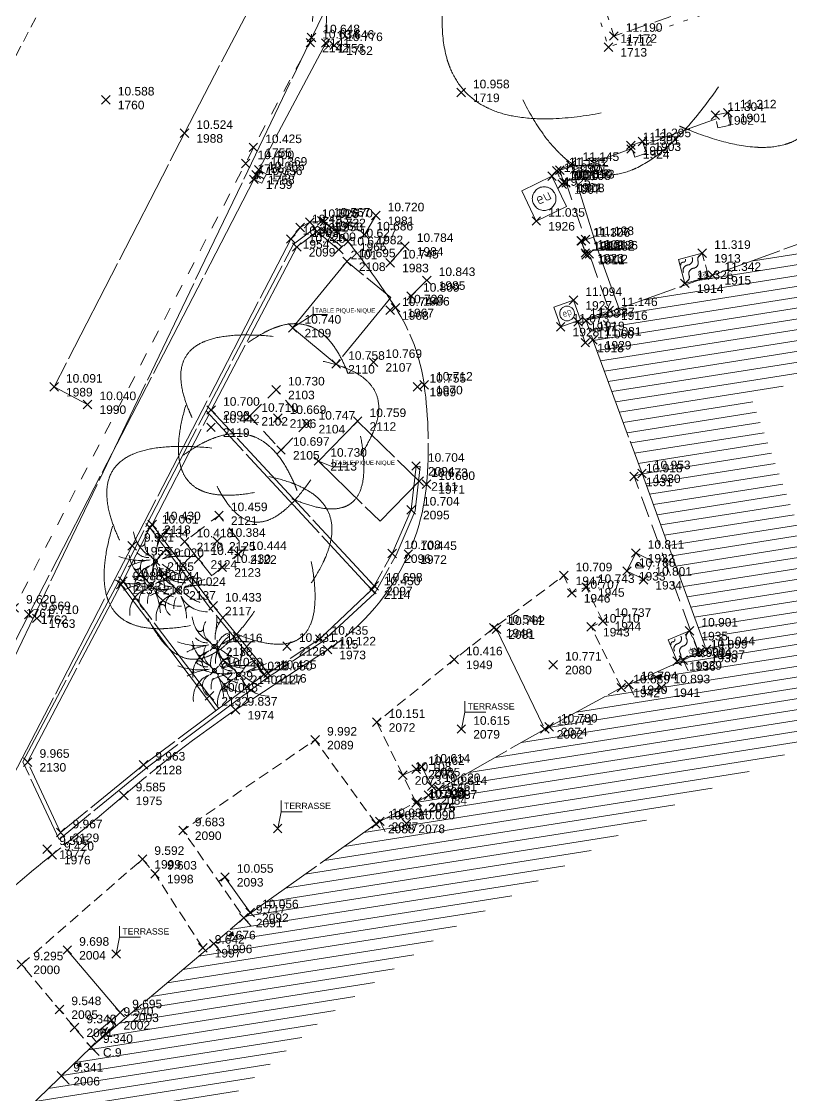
# Model space of a CAD drawing. Header units: metres. Extents: x 1223562 to 1223801, y 7191360 to 7191620.
# Drawn here: x 1223731.14 to 1223749.11, y 7191459.21 to 7191484.27 of the extents above; entities that cross this region are included whole.
import ezdxf

# ---------------------------------------------------------------- set-up
doc = ezdxf.new("R2010")
doc.units = ezdxf.units.M
doc.header["$PDMODE"] = 3
doc.header["$PDSIZE"] = 0.1
for name, pattern in [('LL_0821', [0.7, 0.5, -0.2]), ('LL_0822', [2.5, 2.5, 0]), ('LL_0824', [0.35, 0.1, -0.25]), ('LL_0826', [2.5, 2.5, 0]), ('LL_0829', [0.6, 0.3, -0.3]), ('ML_2577', [2.5, 2.5, 0]), ('NL_0901', [2.5, 2.5, 0]), ('RL_1103', [0.375, 0.25, -0.125]), ('RL_1105', [2.5, 2.5, 0]), ('RL_1110', [2.5, 2.5, 0]), ('SL_1146', [2.5, 2.5, 0]), ('Socle_Continu', [2.5, 2.5, 0]), ('TL_1182', [0.6, 0.4, -0.2]), ('YL_2901', [2.5, 2.5, 0])]:
    doc.linetypes.add(name, pattern=pattern)
for name, color, linetype, lineweight in [('BATIH_SCS', 201, 'Socle_Continu', 13), ('BATIM_SCI', 201, 'Socle_Continu', 13), ('CLOTU_SCS', 212, 'Socle_Continu', 13), ('ELECT_SCS', 1, 'Socle_Continu', 13), ('GAZFL_SCS', 40, 'Socle_Continu', 13), ('JARDI_PSS', 82, 'Socle_Continu', 13), ('JARDI_SCS', 82, 'Socle_Continu', 13), ('MARQU_PSS', 7, 'Socle_Continu', 13), ('MOBUR_SCI', 251, 'Socle_Continu', 13), ('MOBUR_SCS', 251, 'Socle_Continu', 13), ('SIGTA_SCI', 7, 'Socle_Continu', 13), ('SIGTM_SCI', 1, 'Socle_Continu', 13), ('SIGTO_SCI', 255, 'Socle_Continu', 13), ('VOIRI_SCS', 7, 'Socle_Continu', 13)]:
    doc.layers.add(name, color=color, linetype=linetype, lineweight=lineweight)
for name, color, linetype, lineweight, true_color in [('BATIM_SCS', 7, 'Socle_Continu', 13, 0xdf7fff), ('EAUPL_SCS', 5, 'Socle_Continu', 13, 0x0000ff), ('EAUUS_SCS', 7, 'Socle_Continu', 13, 0x7f3f00), ('SIGTS_PSS', 7, 'Socle_Continu', 13, 0x9966cc)]:
    doc.layers.add(name, color=color, linetype=linetype, lineweight=lineweight, true_color=true_color)
doc.styles.get("Standard").update_dxf_attribs({"font": 'arial.ttf'})
doc.styles.add('Style_1', font='WINGDNG2.TTF')
doc.linetypes.add('NL_0902', pattern='A,0,["U",Style_1,S=0.127,R=0,X=-0.105,Y=-0.085],1', length=1)
doc.linetypes.add('SL_1142', pattern='A,0.5,0,["£",Style_1,S=0.1,R=0,X=0.2,Y=0],0.5', length=1)

# ---------------------------------------------------------------- blocks, each defined once
blk = doc.blocks.new('YP_1521')
at = {"layer": 'SIGTO_SCI', "color": 7, "linetype": 'Socle_Continu'}
blk.add_point((0, 0), dxfattribs=at)
at = {"layer": 'SIGTA_SCI', "linetype": 'Socle_Continu'}
blk.add_attdef('ALT', (0.278, 0.099), '', height=0.2, dxfattribs=at)
at = {"layer": 'SIGTA_SCI', "linetype": 'Socle_Continu', "flags": 9}
blk.add_attdef('CALQUE_ALT', (1.69, -1.18), '', height=0.2, dxfattribs=at)
at = {"layer": 'SIGTM_SCI', "linetype": 'Socle_Continu'}
blk.add_attdef('MAT', (0.278, -0.223), '', height=0.2, dxfattribs=at)
at = {"layer": 'SIGTM_SCI', "linetype": 'Socle_Continu', "flags": 9}
blk.add_attdef('CALQUE_MAT', (1.69, -1.501), '', height=0.2, dxfattribs=at)
at = {"layer": 'SIGTO_SCI', "linetype": 'Socle_Continu', "flags": 9}
for tag, p in [('ID', (1.69, 0.105)), ('NATURE', (1.69, -0.216)), ('FAMILLE', (1.69, -0.538)), ('CALQUE', (1.69, -0.859)), ('PCRS', (1.69, -1.823))]:
    blk.add_attdef(tag, p, '', height=0.2, dxfattribs=at)
blk = doc.blocks.new('TP_1203')
at = {"layer": 'JARDI_SCS', "linetype": 'Socle_Continu'}
for points in [[(0.3171, 0.1998, 0.007667), (0.3097, 0.2185, 0.026874), (0.2793, 0.282, 0.047786), (0.2363, 0.3458, 0.023985), (0.2196, 0.3641, 0.040407), (0.1879, 0.391, 0.05708), (0.1498, 0.4122, 0.021505), (0.1343, 0.4178, 0.075257), (0.0789, 0.4262, 0.004647), (0.0754, 0.4262, 0.067031), (0.0113, 0.4161, 0.025669), (-0.025, 0.4032, 0.024468), (-0.0582, 0.3875, 0.036292), (-0.1329, 0.3405)], [(-0.0204, 0.3686, 0.026081), (-0.1467, 0.3752, 0.000498), (-0.1491, 0.3752, 0.000061), (-0.1493, 0.3752, 0.039737), (-0.2542, 0.3668, 0.05935), (-0.3324, 0.3448, 0.002412), (-0.3355, 0.3435, 0.092506), (-0.393, 0.3053, 0.000753), (-0.3933, 0.305, 0.098491), (-0.4244, 0.2585, 0.011844), (-0.4269, 0.2521, 0.083514), (-0.4371, 0.1912, 0.009601), (-0.437, 0.184, 0.062383), (-0.4234, 0.101, 0.027233), (-0.3998, 0.0339, 0.012932), (-0.386, 0.003)], [(0.3734, -0.1657, 0.034341), (0.42, -0.0853, 0.016386), (0.4306, -0.0619, 0.033024), (0.4472, -0.0128, 0.065516), (0.4552, 0.0476, 0.004498), (0.4551, 0.0518, 0.088708), (0.4437, 0.1085, 0.001985), (0.4432, 0.1097, 0.087204), (0.4129, 0.1572, 0.010127), (0.4065, 0.1639, 0.060799), (0.3628, 0.1981, 0.037701), (0.3113, 0.2242, 0.012492), (0.2934, 0.231, 0.034867), (0.2046, 0.2561)], [(-0.4141, 0.0593, 0.030688), (-0.4401, -0.0515, 0.042762), (-0.4476, -0.1391, 0.002681), (-0.4475, -0.1447, 0.068057), (-0.4366, -0.2203, 0.027564), (-0.4302, -0.2384, 0.0661), (-0.4071, -0.2783, 0.02929), (-0.3949, -0.292, 0.071575), (-0.3592, -0.3187, 0.024959), (-0.3395, -0.3281, 0.055555), (-0.2929, -0.3415, 0.042997), (-0.2266, -0.3473, 0.011964), (-0.2081, -0.3468, 0.03671), (-0.1048, -0.3345)], [(0.064, -0.3627, 0.004702), (0.0762, -0.3679, 0.029397), (0.1549, -0.3952, 0.053456), (0.231, -0.4084, 0.017025), (0.2434, -0.4088, 0.067312), (0.292, -0.4022, 0.029038), (0.3048, -0.3978, 0.085197), (0.3382, -0.3767, 0.008842), (0.3415, -0.3736, 0.097758), (0.3694, -0.3319, 0.000163), (0.3695, -0.3318, 0.072483), (0.3857, -0.2677, 0.026786), (0.3883, -0.2187, 0.018833), (0.387, -0.1842, 0.02958), (0.3734, -0.0814)], [(-0.2735, -0.3064, 0.039486), (-0.23, -0.3798, 0.04359), (-0.1978, -0.4182, 0.016585), (-0.1839, -0.4312, 0.081902), (-0.1391, -0.4591, 0.006579), (-0.1351, -0.4607, 0.089308), (-0.0921, -0.4684, 0.016983), (-0.0837, -0.4681, 0.078527), (-0.037, -0.4569, 0.013117), (-0.0296, -0.4536, 0.063228), (0.0271, -0.4171, 0.02257), (0.0606, -0.3865, 0.018838), (0.0864, -0.3587, 0.027877), (0.1484, -0.2782)]]:
    blk.add_lwpolyline(points, format="xyb", dxfattribs=at)
at = {"layer": 'JARDI_SCS', "linetype": 'Socle_Continu', "flags": 9}
for tag, p in [('ID', (0.8891, 0.2461)), ('NATURE', (0.8891, -0.0752)), ('FAMILLE', (0.8891, -0.3964)), ('CALQUE', (0.8891, -0.7177)), ('PCRS', (0.8891, -1.039))]:
    blk.add_attdef(tag, p, '', height=0.2, dxfattribs=at)
blk = doc.blocks.new('BP_0091')
at = {"layer": 'EAUPL_SCS', "linetype": 'Socle_Continu'}
h = blk.add_hatch(color=256, dxfattribs=at)
h.dxf.hatch_style = 1
h.paths.add_polyline_path([(0.094, 0), (0.906, 0, 0.388383)])
blk.add_line((0.906, 0), (0.094, 0), dxfattribs=at)
at = {"layer": 'EAUPL_SCS', "linetype": 'Socle_Continu', "flags": 128}
blk.add_lwpolyline([(0, 0), (0, 0.505), (1, 0.505), (1, 0)], close=True, dxfattribs=at)
at = {"layer": 'EAUPL_SCS', "linetype": 'Socle_Continu'}
blk.add_arc((0.5, -0.444), 0.602, 47.54938, 132.45062, dxfattribs=at)
at = {"layer": 'EAUPL_SCS', "linetype": 'Socle_Continu', "flags": 9}
for tag, p in [('NATURE', (1.448, 0.587)), ('ID', (1.448, 0.909)), ('CALQUE', (1.448, -0.055)), ('FAMILLE', (1.448, 0.266)), ('PCRS', (1.448, -0.377))]:
    blk.add_attdef(tag, p, '', height=0.2, dxfattribs=at)
blk = doc.blocks.new('RP_1126')
at = {"layer": 'BATIM_SCS', "linetype": 'Socle_Continu', "flags": 128}
blk.add_lwpolyline([(0, 0), (0, 1), (1, 1), (1, 0)], close=True, dxfattribs=at)
at = {"layer": 'BATIM_SCS', "linetype": 'Socle_Continu', "flags": 9}
for tag, p in [('NATURE', (1.409, 0.67)), ('ID', (1.409, 0.991)), ('CALQUE', (1.409, 0.028)), ('FAMILLE', (1.409, 0.349)), ('PCRS', (1.409, -0.294))]:
    blk.add_attdef(tag, p, '', height=0.2, dxfattribs=at)
blk = doc.blocks.new('BP_0086')
at = {"layer": 'EAUPL_SCS', "linetype": 'Socle_Continu', "flags": 128}
blk.add_lwpolyline([(1, 0.001), (0.999, 1.001), (-0.001, 1), (0, 0)], close=True, dxfattribs=at)
at = {"layer": 'EAUPL_SCS', "linetype": 'Socle_Continu', "const_width": 0.0188, "flags": 128}
for points in [[(0.185, 0.762), (0.114, 0.762, -0.424), (0.072, 0.804), (0.072, 0.874, -0.997785), (0.185, 0.874), (0.185, 0.846), (0.086, 0.846)], [(0.255, 0.677), (0.255, 0.93), (0.318, 0.93, -0.410802), (0.367, 0.881), (0.367, 0.808, -0.396178), (0.318, 0.762), (0.269, 0.762)]]:
    blk.add_lwpolyline(points, format="xyb", dxfattribs=at)
at = {"layer": 'EAUPL_SCS', "linetype": 'Socle_Continu', "flags": 128}
for points in [[(0.125, 0.063, 0.308109), (0.25, 0.25, -0.498161), (0.5, 0.5, 0.49989), (0.749, 0.751, -0.306811), (0.874, 0.938)], [(0.937, 0.563, -0.49989), (0.687, 0.313, 0.49989), (0.437, 0.063)], [(0.719, 0.063, -0.52802), (0.844, 0.157, 0.528439), (0.969, 0.251)]]:
    blk.add_lwpolyline(points, format="xyb", dxfattribs=at)
at = {"layer": 'EAUPL_SCS', "linetype": 'Socle_Continu', "flags": 9}
for tag, p in [('ID', (1.494, 0.906)), ('NATURE', (1.494, 0.585)), ('FAMILLE', (1.494, 0.263)), ('CALQUE', (1.494, -0.058)), ('PCRS', (1.494, -0.379))]:
    blk.add_attdef(tag, p, '', height=0.2, dxfattribs=at)
blk = doc.blocks.new('CP_0163')
at = {"layer": 'EAUUS_SCS', "linetype": 'Socle_Continu'}
blk.add_lwpolyline([(0, 0), (1, 0), (1, 1), (0, 1)], close=True, dxfattribs=at)
at = {"layer": 'EAUUS_SCS', "linetype": 'Socle_Continu', "const_width": 0.0235, "flags": 128}
for points in [[(0.45, 0.412), (0.362, 0.412, -0.405328), (0.31, 0.465), (0.31, 0.553, -0.999132), (0.45, 0.553), (0.45, 0.518), (0.327, 0.518)], [(0.538, 0.624), (0.538, 0.474, 0.410802), (0.6, 0.412), (0.679, 0.412), (0.679, 0.624)]]:
    blk.add_lwpolyline(points, format="xyb", dxfattribs=at)
at = {"layer": 'EAUUS_SCS', "linetype": 'Socle_Continu'}
blk.add_circle((0.5, 0.5), 0.353, dxfattribs=at)
at = {"layer": 'EAUUS_SCS', "linetype": 'Socle_Continu', "flags": 9}
for tag, p in [('ID', (1.381, 1.06)), ('NATURE', (1.381, 0.739)), ('FAMILLE', (1.381, 0.417)), ('CALQUE', (1.381, 0.096)), ('PCRS', (1.381, -0.225)), ('TYPE', (1.381, -0.546))]:
    blk.add_attdef(tag, p, '', height=0.2, dxfattribs=at)
blk = doc.blocks.new('BP_0084')
at = {"layer": 'EAUPL_SCS', "linetype": 'Socle_Continu'}
blk.add_lwpolyline([(0, 0), (1, 0), (1, 1), (0, 1)], close=True, dxfattribs=at)
at = {"layer": 'EAUPL_SCS', "linetype": 'Socle_Continu', "const_width": 0.0235, "flags": 128}
for points in [[(0.464, 0.398), (0.376, 0.398, -0.424), (0.323, 0.451), (0.323, 0.54, -0.997785), (0.464, 0.54), (0.464, 0.504), (0.341, 0.504)], [(0.552, 0.292), (0.552, 0.61), (0.631, 0.61, -0.410802), (0.693, 0.548), (0.693, 0.457, -0.396178), (0.631, 0.398), (0.57, 0.398)]]:
    blk.add_lwpolyline(points, format="xyb", dxfattribs=at)
at = {"layer": 'EAUPL_SCS', "linetype": 'Socle_Continu'}
blk.add_circle((0.5, 0.5), 0.353, dxfattribs=at)
at = {"layer": 'EAUPL_SCS', "linetype": 'Socle_Continu', "flags": 9}
for tag, p in [('NATURE', (1.321, 0.875)), ('ID', (1.321, 1.197)), ('FAMILLE', (1.321, 0.554)), ('CALQUE', (1.321, 0.233)), ('PCRS', (1.321, -0.088)), ('TYPE', (1.321, -0.41))]:
    blk.add_attdef(tag, p, '', height=0.2, dxfattribs=at)
blk = doc.blocks.new('JP_0706')
at = {"layer": 'GAZFL_SCS', "linetype": 'Socle_Continu'}
h = blk.add_hatch(color=256, dxfattribs=at)
edge = h.paths.add_edge_path()
edge.add_line((0.5, 0.519), (0.432, 0.369))
edge.add_line((0.432, 0.369), (0.432, 0.35))
edge.add_ellipse((0.5, 0.355), major_axis=(-0.0682, 0), ratio=0.758629, start_angle=5.446, end_angle=174.554)
edge.add_line((0.568, 0.35), (0.568, 0.369))
edge.add_line((0.568, 0.369), (0.5, 0.519))
at = {"layer": 'GAZFL_SCS', "linetype": 'Socle_Continu', "flags": 128}
blk.add_lwpolyline([(1, 0), (0, 0), (0, 1), (1, 1)], close=True, dxfattribs=at)
at = {"layer": 'GAZFL_SCS', "linetype": 'Socle_Continu'}
blk.add_lwpolyline([(0.648, 0.369), (0.648, 0.406), (0.5, 0.725), (0.352, 0.406), (0.352, 0.369, 0.066358), (0.36, 0.347, 0.1059), (0.393, 0.308, 0.086348), (0.441, 0.284, 0.076263), (0.5, 0.275, 0.076263), (0.559, 0.284, 0.086348), (0.607, 0.308, 0.1059), (0.64, 0.347, 0.066358)], format="xyb", close=True, dxfattribs=at)
at = {"layer": 'GAZFL_SCS', "linetype": 'Socle_Continu', "flags": 9}
for tag, p in [('ID', (1.367, 0.908)), ('NATURE', (1.367, 0.587)), ('CALQUE', (1.367, -0.055)), ('FAMILLE', (1.367, 0.266)), ('PCRS', (1.367, -0.377))]:
    blk.add_attdef(tag, p, '', height=0.2, dxfattribs=at)
blk = doc.blocks.new('RP_1121')
at = {"layer": 'BATIM_SCS', "linetype": 'Socle_Continu'}
blk.add_hatch(color=256, dxfattribs=at).paths.add_polyline_path([(0.438, 0.086), (0.5, 0.172), (0.563, 0.086)])
for p, q in [((0, 0.276), (0, 0)), ((1, -0.001), (1, 0.275)), ((0.438, 0.086), (0.5, 0.172)), ((0.563, 0.086), (0.438, 0.086)), ((0.5, 0.172), (0.563, 0.086))]:
    blk.add_line(p, q, dxfattribs=at)
at = {"layer": 'BATIM_SCS', "linetype": 'Socle_Continu', "flags": 9}
for tag, p in [('ID', (1.431, 0.651)), ('NATURE', (1.431, 0.33)), ('FAMILLE', (1.431, 0.008)), ('CALQUE', (1.431, -0.313)), ('PCRS', (1.431, -0.634))]:
    blk.add_attdef(tag, p, '', height=0.2, dxfattribs=at)
blk = doc.blocks.new('TP_2779')
at = {"layer": 'JARDI_PSS', "linetype": 'Socle_Continu', "extrusion": (0, 0, -1), "flags": 128}
for points in [[(-0.025, 0.165, 0.247838), (-0.34, 0.797)], [(0.086, 0.103, 0.25131), (0.508, 0.689)], [(-0.064, 0.707, 0.064603), (-0.029, 0.294)], [(-0.113, 0.12, 0.255827), (-0.398, 0.325)], [(0.122, 0.036, 0.13192), (0.851, 0.112)], [(0.637, -0.128, 0.079746), (0.149, 0.028)], [(0.523, 0.029, 0.690122), (0.513, -0.072)], [(0.153, 0.089, 0.230233), (0.433, 0.205)], [(-0.172, 0.054, 0.115458), (-0.86, 0.103)], [(-0.083, -0.138, 0.100919), (-0.22, -0.653)], [(0.43, -0.381, 0.592918), (0.275, -0.382)], [(-0.198, -0.478, 0.662456), (-0.326, -0.398)]]:
    blk.add_lwpolyline(points, format="xyb", dxfattribs=at)
at = {"layer": 'JARDI_PSS', "linetype": 'Socle_Continu', "flags": 128}
for points in [[(-0.193, 0.587, 0.422349), (-0.073, 0.099)], [(0.065, 0.588, 0.596812), (0.127, 0.562)], [(-0.401, 0.391, 0.742335), (-0.245, 0.432)], [(0.643, 0.254, 0.050999), (0.167, 0.058)], [(0.509, 0.211, 0.61769), (0.536, 0.12)], [(-0.122, -0.101, 0.339495), (-0.491, -0.719)], [(-0.122, -0.106, 0.565905), (-0.157, -0.586)], [(-0.028, -0.173, 0.132446), (-0.077, -0.435)], [(0.091, -0.146, 0.285538), (0.709, -0.502)], [(0.158, -0.066, 0.093629), (0.527, -0.284)]]:
    blk.add_lwpolyline(points, format="xyb", dxfattribs=at)
at = {"layer": 'JARDI_PSS', "linetype": 'Socle_Continu'}
blk.add_circle((0, 0), 0.0469, dxfattribs=at)
at = {"layer": 'JARDI_PSS', "linetype": 'Socle_Continu', "flags": 9}
for tag, p in [('ID', (1.31, 0.499)), ('NATURE', (1.31, 0.178)), ('FAMILLE', (1.31, -0.143)), ('CALQUE', (1.31, -0.465)), ('PCRS', (1.31, -0.786))]:
    blk.add_attdef(tag, p, '', height=0.2, dxfattribs=at)
blk = doc.blocks.new('*U65')
at = {"layer": 'BATIM_SCI', "linetype": 'Socle_Continu'}
blk.add_line((0.114, 0.54), (0, 0), dxfattribs=at)
at = {"layer": 'BATIM_SCI', "linetype": 'Socle_Continu', "flags": 128}
blk.add_lwpolyline([(0.787, 0.54), (0.114, 0.54), (0.114, 0.897)], dxfattribs=at)
at = {"layer": 'BATIM_SCI', "linetype": 'Socle_Continu'}
blk.add_point((0, 0), dxfattribs=at)
blk.add_attdef('TXT', (0.203, 0.627), '', height=0.2, dxfattribs=at)
at = {"layer": 'BATIM_SCI', "linetype": 'Socle_Continu', "flags": 9}
for tag, p in [('NATURE', (1.967, -0.177)), ('ID', (1.967, 0.144)), ('FAMILLE', (1.967, -0.499)), ('CALQUE', (1.967, -0.82)), ('PCRS', (1.967, -1.141))]:
    blk.add_attdef(tag, p, '', height=0.2, dxfattribs=at)
blk = doc.blocks.new('FP_0406')
at = {"layer": 'ELECT_SCS', "linetype": 'Socle_Continu'}
blk.add_hatch(color=256, dxfattribs=at).paths.add_polyline_path([(0, 0), (0, 0.286), (1, 0.286), (0.1, 0.229)])
at = {"layer": 'ELECT_SCS', "linetype": 'Socle_Continu', "flags": 128}
blk.add_lwpolyline([(0, 0.286), (0, 0), (1, 0), (1, 0.286)], close=True, dxfattribs=at)
at = {"layer": 'ELECT_SCS', "linetype": 'Socle_Continu'}
blk.add_lwpolyline([(0, 0), (0, 0.286), (1, 0.286), (0.1, 0.229)], close=True, dxfattribs=at)
at = {"layer": 'ELECT_SCS', "linetype": 'Socle_Continu', "flags": 128}
blk.add_lwpolyline([(0.689, 0.161), (0.466, 0.074), (0.473, 0.136), (0.314, 0.12), (0.54, 0.215), (0.526, 0.147), (0.689, 0.161)], dxfattribs=at)
at = {"layer": 'ELECT_SCS', "linetype": 'Socle_Continu', "flags": 9}
for tag, p in [('ID', (1.244, 0.678)), ('NATURE', (1.244, 0.357)), ('FAMILLE', (1.244, 0.035)), ('CALQUE', (1.244, -0.286)), ('PCRS', (1.244, -0.607))]:
    blk.add_attdef(tag, p, '', height=0.2, dxfattribs=at)
blk = doc.blocks.new('*U66')
at = {"layer": 'MOBUR_SCI', "linetype": 'Socle_Continu'}
blk.add_line((0.673, -0.268), (0, 0), dxfattribs=at)
at = {"layer": 'MOBUR_SCI', "linetype": 'Socle_Continu', "flags": 128}
blk.add_lwpolyline([(1.346, -0.268), (0.673, -0.268), (0.673, 0.089)], dxfattribs=at)
at = {"layer": 'MOBUR_SCI', "linetype": 'Socle_Continu'}
blk.add_point((0, 0), dxfattribs=at)
blk.add_attdef('TXT', (0.761, -0.181), '', height=0.2, dxfattribs=at)
at = {"layer": 'MOBUR_SCI', "linetype": 'Socle_Continu', "flags": 9}
for tag, p in [('ID', (2.243, 0.041)), ('NATURE', (2.243, -0.28)), ('FAMILLE', (2.243, -0.602)), ('CALQUE', (2.243, -0.923)), ('PCRS', (2.243, -1.244))]:
    blk.add_attdef(tag, p, '', height=0.2, dxfattribs=at)
blk = doc.blocks.new('*U67')
at = {"layer": 'MOBUR_SCI', "linetype": 'Socle_Continu'}
blk.add_line((0.96, 0.621), (0, 0), dxfattribs=at)
at = {"layer": 'MOBUR_SCI', "linetype": 'Socle_Continu', "flags": 128}
blk.add_lwpolyline([(1.633, 0.621), (0.96, 0.621), (0.96, 0.978)], dxfattribs=at)
at = {"layer": 'MOBUR_SCI', "linetype": 'Socle_Continu'}
blk.add_point((0, 0), dxfattribs=at)
blk.add_attdef('TXT', (1.049, 0.709), '', height=0.2, dxfattribs=at)
at = {"layer": 'MOBUR_SCI', "linetype": 'Socle_Continu', "flags": 9}
for tag, p in [('ID', (2.243, 0.041)), ('NATURE', (2.243, -0.28)), ('FAMILLE', (2.243, -0.602)), ('CALQUE', (2.243, -0.923)), ('PCRS', (2.243, -1.244))]:
    blk.add_attdef(tag, p, '', height=0.2, dxfattribs=at)

msp = doc.modelspace()

# ---------------------------------------------------------------- hatches: boundary and pattern name
at = {"layer": 'BATIH_SCS', "linetype": 'Socle_Continu'}
h = msp.add_hatch(dxfattribs=at)
h.set_pattern_fill('RL_1107', color=256, angle=324, pattern_type=2)
h.set_pattern_definition([(9, (0, 0), (-0.03910861626, 0.246922085149), [])])
h.paths.add_polyline_path([(1223734.774, 7191458.11), (1223737.57, 7191460.468), (1223738.179, 7191460.991), (1223741.047, 7191463.032), (1223741.806, 7191463.43), (1223744.902, 7191465.188), (1223746.432, 7191466.015), (1223746.502, 7191466.045), (1223747.824, 7191466.636), (1223750.884, 7191468.054), (1223748.434, 7191474.756), (1223748.165, 7191475.484), (1223748.281, 7191475.526), (1223751.777, 7191476.792), (1223754.931, 7191477.924), (1223754.885, 7191478.05), (1223760.818, 7191480.183), (1223761.947, 7191480.614), (1223764.032, 7191481.369), (1223764.066, 7191481.273), (1223765.561, 7191481.815), (1223769.056, 7191483.061), (1223773.425, 7191484.644), (1223774.643, 7191485.075), (1223778.453, 7191486.464), (1223777.426, 7191489.283), (1223773.629, 7191487.899), (1223772.414, 7191487.469), (1223768.034, 7191485.881), (1223767.366, 7191485.639), (1223767.322, 7191485.761), (1223766.466, 7191485.451), (1223766.504, 7191485.348), (1223765.864, 7191485.116), (1223765.83, 7191485.21), (1223764.999, 7191484.909), (1223760.9, 7191483.426), (1223759.774, 7191482.996), (1223753.801, 7191480.848), (1223751.033, 7191479.829), (1223751.071, 7191479.726), (1223750.957, 7191479.685), (1223750.9, 7191479.842), (1223750.782, 7191479.8), (1223749.847, 7191479.464), (1223749.904, 7191479.304), (1223749.94, 7191479.205), (1223749.904, 7191479.304), (1223747.263, 7191478.348), (1223744.312, 7191477.287), (1223744.471, 7191476.835), (1223745.617, 7191473.722), (1223747.119, 7191469.616), (1223746.581, 7191469.366), (1223745.31, 7191468.798), (1223745.135, 7191468.725), (1223743.448, 7191467.812), (1223740.344, 7191466.049), (1223740.343, 7191466.05), (1223739.497, 7191465.606), (1223739.411, 7191465.55), (1223736.329, 7191463.357), (1223735.626, 7191462.753), (1223732.761, 7191460.337), (1223732.069, 7191459.667), (1223729.39, 7191457.078), (1223728.664, 7191456.399), (1223727.217, 7191454.748), (1223726.804, 7191454.242), (1223725.113, 7191451.913), (1223725.062, 7191451.944), (1223724.339, 7191450.834, 0.014624), (1223723.451, 7191449.516, 0.01629), (1223722.554, 7191447.99), (1223721.85, 7191446.726), (1223721.08, 7191445.259), (1223720.409, 7191443.969), (1223719.859, 7191442.869), (1223719.239, 7191441.685), (1223719.239, 7191441.686), (1223718.761, 7191440.858), (1223717.859, 7191439.088), (1223716.812, 7191437.09), (1223715.887, 7191435.293), (1223715.675, 7191434.911), (1223714.504, 7191432.68), (1223714.106, 7191431.934), (1223716.64, 7191430.518), (1223717.15, 7191430.233), (1223717.12, 7191430.179), (1223721.513, 7191427.684), (1223722.195, 7191427.297), (1223722.452, 7191427.162), (1223722.733, 7191427.005), (1223727.812, 7191424.096), (1223727.846, 7191424.157), (1223728.029, 7191424.052), (1223728.048, 7191424.087), (1223728.9, 7191423.572), (1223729.743, 7191423.046), (1223729.905, 7191422.946), (1223729.889, 7191422.92), (1223732.78, 7191421.284), (1223735.413, 7191419.743), (1223736.903, 7191422.347), (1223718.126, 7191433.125), (1223718.316, 7191433.487), (1223718.534, 7191433.88), (1223719.474, 7191435.707), (1223720.524, 7191437.711), (1223721.398, 7191439.426), (1223721.877, 7191440.256), (1223722.53, 7191441.502), (1223723.081, 7191442.606), (1223723.739, 7191443.87), (1223724.489, 7191445.3), (1223725.182, 7191446.543, -0.016433), (1223725.986, 7191447.913, -0.015305), (1223726.815, 7191449.138), (1223726.886, 7191449.248), (1223729.181, 7191452.411), (1223729.507, 7191452.81), (1223730.823, 7191454.31), (1223731.457, 7191454.905), (1223734.155, 7191457.51)])
h.paths.add_polyline_path([(1223732.43, 7191459.9), (1223732.516, 7191459.984), (1223732.531, 7191459.882)], flags=16)
h.paths.add_polyline_path([(1223729.131, 7191456.718), (1223729.145, 7191456.613), (1223729.04, 7191456.633)], flags=16)
h.paths.add_polyline_path([(1223735.986, 7191462.956), (1223736.074, 7191463.032), (1223736.082, 7191462.934)], flags=16)
h.paths.add_polyline_path([(1223724.888, 7191451.282), (1223724.93, 7191451.187), (1223724.826, 7191451.185)], flags=16)
h.paths.add_polyline_path([(1223739.918, 7191465.73), (1223740.027, 7191465.787), (1223740.013, 7191465.682)], flags=16)
h.paths.add_polyline_path([(1223745.901, 7191468.968), (1223746.06, 7191469.039), (1223746.016, 7191468.925)], flags=16)
h.paths.add_polyline_path([(1223719.668, 7191442.319), (1223719.706, 7191442.206), (1223719.592, 7191442.173)], flags=16)
h.paths.add_polyline_path([(1223716.525, 7191436.243), (1223716.585, 7191436.07), (1223716.409, 7191436.019)], flags=16)
h.paths.add_polyline_path([(1223750.285, 7191479.53), (1223750.402, 7191479.572), (1223750.373, 7191479.47)], flags=16)
h.paths.add_polyline_path([(1223752.865, 7191480.362), (1223753.083, 7191480.442), (1223753.02, 7191480.277)], flags=16)
h.paths.add_polyline_path([(1223721.939, 7191427.64), (1223721.939, 7191427.541), (1223721.854, 7191427.589)], flags=16)
h.paths.add_polyline_path([(1223729.413, 7191423.456), (1223729.42, 7191423.35), (1223729.314, 7191423.415)], flags=16)
h.paths.add_polyline_path([(1223760.298, 7191483.104), (1223760.438, 7191483.158), (1223760.399, 7191483.05)], flags=16)
h.paths.add_polyline_path([(1223771.667, 7191487.085), (1223771.841, 7191487.148), (1223771.79, 7191487.017)], flags=16)
h.paths.add_polyline_path([(1223774.047, 7191487.978), (1223774.16, 7191488.019), (1223774.127, 7191487.934)], flags=16)

# ---------------------------------------------------------------- linework, layer by layer
at = {"layer": 'BATIM_SCS', "linetype": 'RL_1105', "flags": 128}
msp.add_lwpolyline([(1223777.426, 7191489.283), (1223773.629, 7191487.899), (1223772.414, 7191487.469), (1223768.034, 7191485.881), (1223767.366, 7191485.639), (1223767.322, 7191485.761), (1223766.466, 7191485.451), (1223766.504, 7191485.348), (1223765.864, 7191485.116), (1223765.83, 7191485.21), (1223764.999, 7191484.909), (1223760.9, 7191483.426), (1223759.774, 7191482.996), (1223753.801, 7191480.848), (1223751.033, 7191479.829), (1223751.071, 7191479.726), (1223750.957, 7191479.685), (1223750.9, 7191479.842), (1223750.782, 7191479.8), (1223749.847, 7191479.464), (1223749.904, 7191479.304), (1223747.263, 7191478.348), (1223744.312, 7191477.287), (1223744.471, 7191476.835), (1223745.617, 7191473.722), (1223747.119, 7191469.616), (1223746.581, 7191469.366), (1223745.31, 7191468.798), (1223745.135, 7191468.725), (1223743.448, 7191467.812), (1223740.369, 7191466.063), (1223739.497, 7191465.606), (1223739.411, 7191465.55), (1223736.329, 7191463.357), (1223735.626, 7191462.753), (1223732.761, 7191460.337), (1223732.069, 7191459.667), (1223729.39, 7191457.078), (1223728.664, 7191456.399), (1223727.217, 7191454.748), (1223726.804, 7191454.242), (1223725.113, 7191451.913), (1223725.062, 7191451.944), (1223724.339, 7191450.834, 0.014624), (1223723.451, 7191449.516, 0.01629), (1223722.554, 7191447.99), (1223721.85, 7191446.726), (1223721.08, 7191445.259), (1223720.409, 7191443.969), (1223719.859, 7191442.869), (1223719.248, 7191441.703), (1223718.761, 7191440.858), (1223717.859, 7191439.088), (1223716.812, 7191437.09), (1223715.887, 7191435.293), (1223715.675, 7191434.911), (1223714.504, 7191432.68), (1223714.106, 7191431.934), (1223716.64, 7191430.518), (1223717.15, 7191430.233), (1223717.12, 7191430.179), (1223721.513, 7191427.684), (1223722.195, 7191427.297), (1223722.452, 7191427.162), (1223722.733, 7191427.005), (1223727.812, 7191424.096), (1223727.846, 7191424.157), (1223728.029, 7191424.052), (1223728.048, 7191424.087), (1223728.9, 7191423.572), (1223729.743, 7191423.046), (1223729.905, 7191422.946), (1223729.889, 7191422.92), (1223732.78, 7191421.284), (1223735.413, 7191419.743)], format="xyb", dxfattribs=at)
at = {"layer": 'BATIM_SCS', "linetype": 'RL_1103', "flags": 128}
for points in [[(1223731.553, 7191488.274), (1223733.09, 7191487.475), (1223728.488, 7191478.602), (1223726.948, 7191479.401), (1223726.877, 7191479.447), (1223731.553, 7191488.274)], [(1223745.135, 7191468.725), (1223744.43, 7191470.142), (1223744.7, 7191470.277), (1223744.311, 7191471.068), (1223743.98, 7191470.933), (1223743.791, 7191471.339), (1223742.162, 7191470.12), (1223741.232, 7191469.38), (1223739.429, 7191467.918)], [(1223739.429, 7191467.918), (1223740.037, 7191466.682), (1223740.348, 7191466.04)], [(1223739.411, 7191465.55), (1223737.991, 7191467.507), (1223734.906, 7191465.393), (1223736.329, 7191463.357)], [(1223735.369, 7191462.653), (1223734.254, 7191464.381), (1223733.96, 7191464.725), (1223731.138, 7191462.265), (1223732.761, 7191460.337)]]:
    msp.add_lwpolyline(points, dxfattribs=at)
at = {"layer": 'BATIM_SCS', "linetype": 'RL_1110', "flags": 128}
for points in [[(1223742.22, 7191470.086), (1223743.348, 7191467.759)], [(1223746.581, 7191469.366), (1223745.31, 7191468.798)], [(1223740.037, 7191466.682), (1223740.348, 7191466.824), (1223740.477, 7191466.877), (1223740.714, 7191466.424), (1223740.872, 7191466.353)], [(1223736.473, 7191463.478), (1223735.886, 7191464.307), (1223735.737, 7191464.203)], [(1223733.443, 7191461.146), (1223732.207, 7191462.604)]]:
    msp.add_lwpolyline(points, dxfattribs=at)
at = {"layer": 'CLOTU_SCS', "linetype": 'SL_1142', "ltscale": 2}
for points in [[(1223747.345, 7191481.995), (1223745.656, 7191481.386)], [(1223745.359, 7191481.291), (1223744.007, 7191480.799)], [(1223744.067, 7191480.601), (1223744.582, 7191478.955), (1223745.083, 7191477.564)]]:
    msp.add_lwpolyline(points, dxfattribs=at)
at = {"layer": 'CLOTU_SCS', "linetype": 'SL_1146', "flags": 128}
for points in [[(1223740.344, 7191473.895), (1223740.443, 7191473.884), (1223740.327, 7191472.848), (1223739.879, 7191471.812), (1223739.385, 7191470.931), (1223735.444, 7191475.185), (1223737.485, 7191479.071), (1223738.043, 7191479.494), (1223738.605, 7191479.018), (1223738.541, 7191478.942)], [(1223740.344, 7191473.895), (1223740.229, 7191472.874), (1223739.79, 7191471.857), (1223739.365, 7191471.1), (1223735.565, 7191475.201), (1223737.563, 7191479.005), (1223738.04, 7191479.366), (1223738.541, 7191478.942)], [(1223734.071, 7191472.543), (1223735.444, 7191475.185)], [(1223734.188, 7191472.531), (1223735.517, 7191475.106)], [(1223735.675, 7191468.189), (1223735.455, 7191468.48), (1223733.402, 7191471.201), (1223734.071, 7191472.543)], [(1223735.743, 7191468.24), (1223735.523, 7191468.531), (1223733.502, 7191471.209), (1223734.137, 7191472.454)], [(1223739.385, 7191470.931), (1223738.151, 7191469.792), (1223736.873, 7191468.95), (1223735.542, 7191470.58), (1223734.071, 7191472.543)], [(1223739.315, 7191471.015), (1223738.097, 7191469.86), (1223736.891, 7191469.065), (1223735.61, 7191470.633), (1223734.188, 7191472.531)], [(1223736.873, 7191468.95), (1223734.044, 7191466.846), (1223732.016, 7191465.186), (1223731.17, 7191466.992), (1223733.402, 7191471.201)], [(1223736.795, 7191469.027), (1223733.983, 7191466.925), (1223732.052, 7191465.344), (1223731.282, 7191466.989), (1223733.455, 7191471.13)]]:
    msp.add_lwpolyline(points, dxfattribs=at)
at = {"layer": 'JARDI_SCS', "linetype": 'TL_1182', "flags": 128}
for points in [[(1223747.427, 7191484.771), (1223744.961, 7191483.926), (1223744.057, 7191486.724), (1223746.48, 7191487.525)], [(1223736.457, 7191475.06), (1223737.081, 7191475.675), (1223737.792, 7191474.878), (1223737.194, 7191474.268)]]:
    msp.add_lwpolyline(points, close=True, dxfattribs=at)
msp.add_lwpolyline([(1223735.579, 7191471.333), (1223734.946, 7191472.131), (1223735.747, 7191472.743), (1223736.361, 7191471.969), (1223735.825, 7191471.534), (1223735.579, 7191471.333)], dxfattribs=at)
at = {"layer": 'MARQU_PSS', "linetype": 'ML_2577', "flags": 128}
msp.add_lwpolyline([(1223736.961, 7191485.545), (1223734.941, 7191481.66), (1223731.899, 7191475.741), (1223732.681, 7191475.333)], dxfattribs=at)
at = {"layer": 'MOBUR_SCS', "linetype": 'NL_0902', "flags": 128}
for points in [[(1223739.405, 7191479.738), (1223739.143, 7191479.292)], [(1223739.742, 7191478.637), (1223740.084, 7191479.023)], [(1223740.596, 7191478.228), (1223740.23, 7191477.862)]]:
    msp.add_lwpolyline(points, dxfattribs=at)
at = {"layer": 'MOBUR_SCS', "linetype": 'NL_0901', "flags": 128}
for points in [[(1223737.465, 7191477.118), (1223738.733, 7191478.666), (1223739.756, 7191477.828), (1223738.483, 7191476.274)], [(1223738.066, 7191474.012), (1223738.982, 7191474.939), (1223740.419, 7191473.54), (1223739.511, 7191472.606)]]:
    msp.add_lwpolyline(points, close=True, dxfattribs=at)
at = {"layer": 'SIGTS_PSS', "linetype": 'YL_2901', "flags": 128}
msp.add_lwpolyline([(1223754.624, 7191615.542), (1223774.768, 7191564.41), (1223759.899, 7191516.921), (1223739.481, 7191487.157), (1223712.27, 7191430.488), (1223666.985, 7191365.329), (1223604.313, 7191397.356), (1223562.746, 7191366.34)], dxfattribs=at)
at = {"layer": 'VOIRI_SCS', "linetype": 'LL_0824', "flags": 128}
msp.add_lwpolyline([(1223747.676, 7191484.643), (1223744.835, 7191483.669), (1223743.809, 7191486.872), (1223746.602, 7191487.777)], close=True, dxfattribs=at)
at = {"layer": 'VOIRI_SCS', "linetype": 'LL_0822', "flags": 128}
for points in [[(1223738.867, 7191486.237), (1223738.281, 7191485.084), (1223738.236, 7191483.763), (1223736.674, 7191480.803)], [(1223736.561, 7191480.583), (1223731.311, 7191470.433), (1223726.333, 7191460.849), (1223724.597, 7191457.518), (1223724.077, 7191456.532), (1223722.338, 7191453.222), (1223721.842, 7191452.246)], [(1223738.204, 7191479.596), (1223738.756, 7191479.131)]]:
    msp.add_lwpolyline(points, dxfattribs=at)
at = {"layer": 'VOIRI_SCS', "linetype": 'LL_0829', "flags": 128}
msp.add_lwpolyline([(1223738.65, 7191485.834), (1223738.491, 7191485.922), (1223738.456, 7191485.844), (1223738.33, 7191485.88), (1223738.015, 7191485.306), (1223737.97, 7191485.179), (1223737.941, 7191484.692), (1223737.947, 7191484.577), (1223737.904, 7191483.891), (1223737.877, 7191483.771), (1223736.549, 7191481.329), (1223736.368, 7191480.954), (1223730.967, 7191470.585), (1223726.034, 7191461.102), (1223724.241, 7191457.666), (1223721.342, 7191452.082), (1223716.619, 7191442.95), (1223712.505, 7191434.939), (1223712.806, 7191434.767)], dxfattribs=at)
at = {"layer": 'VOIRI_SCS', "linetype": 'LL_0821', "flags": 128}
for points in [[(1223743.952, 7191480.912), (1223743.632, 7191480.786), (1223743.753, 7191480.468), (1223743.844, 7191480.504), (1223744.297, 7191479.183), (1223744.196, 7191479.151), (1223744.313, 7191478.822), (1223744.388, 7191478.847), (1223744.848, 7191477.527), (1223744.125, 7191477.259), (1223744.294, 7191476.773), (1223744.471, 7191476.835)], [(1223745.617, 7191473.722), (1223745.43, 7191473.648), (1223746.944, 7191469.539)]]:
    msp.add_lwpolyline(points, dxfattribs=at)
at = {"layer": 'VOIRI_SCS', "linetype": 'LL_0826', "flags": 128}
msp.add_lwpolyline([(1223738.204, 7191479.596), (1223738.145, 7191479.616), (1223737.867, 7191479.583), (1223737.639, 7191479.461), (1223737.423, 7191479.191), (1223733.719, 7191472.031), (1223730.017, 7191464.888), (1223729.077, 7191463.112), (1223728.778, 7191462.508)], dxfattribs=at)
at = {"layer": 'VOIRI_SCS', "linetype": 'LL_0822', "flags": 128}
for points in [[(1223738.756, 7191479.131, -0.023792), (1223739.864, 7191477.59, -0.110201), (1223740.534, 7191475.789, -0.056937), (1223740.588, 7191473.471, -0.081565), (1223740.164, 7191471.836, -0.144516), (1223738.277, 7191469.61), (1223736.134, 7191468.205)], [(1223736.134, 7191468.205, 0.027954), (1223733.524, 7191466.207, -0.009102), (1223731.853, 7191464.825, 0.019919), (1223730.174, 7191463.374), (1223728.988, 7191462.263)]]:
    msp.add_lwpolyline(points, format="xyb", dxfattribs=at)

# ---------------------------------------------------------------- block references
at = {"layer": 'BATIM_SCI', "linetype": 'Socle_Continu', "xscale": 0.7265672, "yscale": 0.7265672, "zscale": 0.7265672}
for p in [(1223741.402, 7191467.759), (1223737.116, 7191465.438), (1223733.345, 7191462.51)]:
    msp.add_blockref('*U65', p, dxfattribs=at).add_auto_attribs({'TXT': 'TERRASSE'})
at = {"layer": 'BATIM_SCS', "color": 201, "linetype": 'Socle_Continu'}
for p, xscale, yscale, rotation in [((1223747.622, 7191482.139), 0.3004900882197887, 0.3004900882197887, 191.5350095937528), ((1223745.629, 7191481.467), 0.2884193450498485, 0.2884193450498485, 198.4158516466186), ((1223743.702, 7191480.796), 0.2924470164597779, 0.2924470164597779, 286.937886899215), ((1223744.208, 7191479.144), 0.2924905013845248, 0.2924905013845248, 287.3719622794553)]:
    msp.add_blockref('RP_1126', p, dxfattribs=dict(at, xscale=xscale, yscale=yscale, rotation=rotation))
at = {"layer": 'BATIM_SCS', "linetype": 'Socle_Continu'}
for p, xscale, rotation in [((1223746.581, 7191469.366), 1.391877720539615, 204.0777668542135), ((1223740.369, 7191466.063), 0.9848113143765035, 207.6475951197742)]:
    msp.add_blockref('RP_1121', p, dxfattribs=dict(at, xscale=xscale, rotation=rotation))
for p, xscale, yscale, zscale, rotation in [((1223736.329, 7191463.356), 0.9262269233009676, 0.9262269233009676, 0.9262269233009676, 220.6427954180623), ((1223732.762, 7191460.337), 0.9635846562255274, 0.9635846562255274, 0.9635846562255274, 224.1175809822927)]:
    msp.add_blockref('RP_1121', p, dxfattribs=dict(at, xscale=xscale, yscale=yscale, zscale=zscale, rotation=rotation))
at = {"layer": 'EAUPL_SCS', "linetype": 'Socle_Continu'}
for name, p, xscale, yscale, rotation in [('BP_0091', (1223736.674, 7191480.803), 0.1255328651856556, 0.4038, 241.2556734133121), ('BP_0091', (1223736.613, 7191480.693), 0.1226713152969555, 0.4038, 244.4888025770956), ('BP_0086', (1223747.021, 7191478.862), 0.5745821725115984, 0.5745821725115984, 195.1793626926452), ('BP_0084', (1223743.719, 7191477.142), 0.488061117310121, 0.488061117310121, 19.33107141426791), ('BP_0086', (1223746.725, 7191470.05), 0.5397906321758252, 0.5397906321758252, 203.0112430106118)]:
    msp.add_blockref(name, p, dxfattribs=dict(at, xscale=xscale, yscale=yscale, rotation=rotation))
at = {"layer": 'EAUUS_SCS', "linetype": 'Socle_Continu', "xscale": 0.7818724848077961, "yscale": 0.7818724848077961, "rotation": 25.73712207698955}
msp.add_blockref('CP_0163', (1223743.151, 7191479.611), dxfattribs=at)
at = {"layer": 'ELECT_SCS', "linetype": 'Socle_Continu', "xscale": 0.6000000001157971, "yscale": 0.6000000001157971, "zscale": 0.6000000001157971, "rotation": 220.1433376939859}
msp.add_blockref('FP_0406', (1223733.24, 7191460.97), dxfattribs=at)
at = {"layer": 'GAZFL_SCS', "linetype": 'Socle_Continu', "xscale": 0.4684215120895784, "yscale": 0.437067517327627, "rotation": 243.8782010940408}
msp.add_blockref('JP_0706', (1223745.472, 7191471.866), dxfattribs=at)
at = {"layer": 'JARDI_PSS', "linetype": 'Socle_Continu'}
for p in [(1223734.263, 7191471.673), (1223734.159, 7191471.126), (1223734.772, 7191470.999), (1223735.63, 7191469.684), (1223735.639, 7191469.122), (1223736.209, 7191469.031)]:
    msp.add_blockref('TP_2779', p, dxfattribs=at)
at = {"layer": 'JARDI_SCS', "linetype": 'Socle_Continu'}
for p, xscale, yscale in [((1223745.797, 7191485.749), 10.81662887310342, 10.81662887310342), ((1223737.118, 7191475.01), 5.177338533174862, 5.177338533174862), ((1223735.702, 7191472.144), 5.888890182943434, 5.888890182943434)]:
    msp.add_blockref('TP_1203', p, dxfattribs=dict(at, xscale=xscale, yscale=yscale))
at = {"layer": 'MOBUR_SCI', "linetype": 'Socle_Continu', "xscale": 0.5, "yscale": 0.5, "zscale": 0.5}
for name, p in [('*U67', (1223737.465, 7191477.118)), ('*U66', (1223738.066, 7191474.012))]:
    msp.add_blockref(name, p, dxfattribs=at).add_auto_attribs({'TXT': 'TABLE PIQUE-NIQUE'})
at = {"layer": 'SIGTO_SCI', "linetype": 'Socle_Continu'}
for p, values in [((1223744.961, 7191483.926), {'ALT': '11.190', 'MAT': '1712'}), ((1223737.877, 7191483.771), {'ALT': '10.634', 'MAT': '2142'}), ((1223737.904, 7191483.891), {'ALT': '10.648', 'MAT': '2141'}), ((1223738.236, 7191483.763), {'ALT': '10.646', 'MAT': '1753'}), ((1223738.436, 7191483.709), {'ALT': '10.776', 'MAT': '1752'}), ((1223744.835, 7191483.669), {'ALT': '11.172', 'MAT': '1713'}), ((1223733.108, 7191482.44), {'ALT': '10.588', 'MAT': '1760'}), ((1223741.395, 7191482.607), {'ALT': '10.958', 'MAT': '1719'}), ((1223747.328, 7191482.079), {'ALT': '11.304', 'MAT': '1902'}), ((1223747.622, 7191482.139), {'ALT': '11.312', 'MAT': '1901'}), ((1223734.941, 7191481.66), {'ALT': '10.524', 'MAT': '1988'}), ((1223745.629, 7191481.467), {'ALT': '11.295', 'MAT': '1903'}), ((1223736.549, 7191481.329), {'ALT': '10.425', 'MAT': '1755'}), ((1223745.355, 7191481.376), {'ALT': '11.292', 'MAT': '1904'}), ((1223745.359, 7191481.291), {'ALT': '11.301', 'MAT': '1924'}), ((1223736.368, 7191480.954), {'ALT': '10.400', 'MAT': '1756'}), ((1223736.613, 7191480.693), {'ALT': '10.365', 'MAT': '1758'}), ((1223736.674, 7191480.803), {'ALT': '10.369', 'MAT': '1757'}), ((1223743.632, 7191480.786), {'ALT': '11.113', 'MAT': '1906'}), ((1223743.702, 7191480.796), {'ALT': '11.312', 'MAT': '1920'}), ((1223743.952, 7191480.912), {'ALT': '11.145', 'MAT': '1905'}), ((1223736.561, 7191480.583), {'ALT': '10.356', 'MAT': '1759'}), ((1223743.516, 7191480.655), {'ALT': '11.090', 'MAT': '1925'}), ((1223743.753, 7191480.468), {'ALT': '11.106', 'MAT': '1907'}), ((1223743.788, 7191480.516), {'ALT': '11.310', 'MAT': '1921'}), ((1223743.844, 7191480.504), {'ALT': '11.113', 'MAT': '1908'}), ((1223739.405, 7191479.738), {'ALT': '10.720', 'MAT': '1981'}), ((1223737.639, 7191479.461), {'ALT': '10.493', 'MAT': '1953'}), ((1223737.867, 7191479.583), {'ALT': '10.526', 'MAT': '1952'}), ((1223738.145, 7191479.616), {'ALT': '10.567', 'MAT': '1951'}), ((1223738.204, 7191479.596), {'ALT': '10.570', 'MAT': '1950'}), ((1223743.151, 7191479.611), {'ALT': '11.035', 'MAT': '1926'}), ((1223737.423, 7191479.191), {'ALT': '10.469', 'MAT': '1954'}), ((1223738.04, 7191479.366), {'ALT': '10.722', 'MAT': '2100'}), ((1223739.143, 7191479.292), {'ALT': '10.686', 'MAT': '1982'}), ((1223744.297, 7191479.183), {'ALT': '11.128', 'MAT': '1909'}), ((1223737.563, 7191479.005), {'ALT': '10.728', 'MAT': '2099'}), ((1223738.541, 7191478.942), {'ALT': '10.677', 'MAT': '2101'}), ((1223738.756, 7191479.131), {'ALT': '10.627', 'MAT': '1966'}), ((1223740.084, 7191479.023), {'ALT': '10.784', 'MAT': '1984'}), ((1223744.196, 7191479.151), {'ALT': '11.127', 'MAT': '1910'}), ((1223744.208, 7191479.144), {'ALT': '11.306', 'MAT': '1922'}), ((1223738.733, 7191478.666), {'ALT': '10.695', 'MAT': '2108'}), ((1223744.295, 7191478.865), {'ALT': '11.312', 'MAT': '1923'}), ((1223744.313, 7191478.822), {'ALT': '11.132', 'MAT': '1911'}), ((1223744.388, 7191478.847), {'ALT': '11.136', 'MAT': '1912'}), ((1223747.021, 7191478.862), {'ALT': '11.319', 'MAT': '1913'}), ((1223739.742, 7191478.637), {'ALT': '10.745', 'MAT': '1983'}), ((1223740.596, 7191478.228), {'ALT': '10.843', 'MAT': '1985'}), ((1223746.617, 7191478.157), {'ALT': '11.326', 'MAT': '1914'}), ((1223747.263, 7191478.348), {'ALT': '11.342', 'MAT': '1915'}), ((1223740.23, 7191477.862), {'ALT': '10.809', 'MAT': '1986'}), ((1223744.018, 7191477.764), {'ALT': '11.094', 'MAT': '1927'}), ((1223739.741, 7191477.53), {'ALT': '10.744', 'MAT': '1968'}), ((1223739.864, 7191477.59), {'ALT': '10.723', 'MAT': '1967'}), ((1223744.848, 7191477.527), {'ALT': '11.146', 'MAT': '1916'}), ((1223744.125, 7191477.259), {'ALT': '11.087', 'MAT': '1917'}), ((1223744.312, 7191477.287), {'ALT': '11.387', 'MAT': '1919'}), ((1223737.465, 7191477.118), {'ALT': '10.740', 'MAT': '2109'}), ((1223743.719, 7191477.142), {'ALT': '11.073', 'MAT': '1928'}), ((1223744.294, 7191476.773), {'ALT': '11.060', 'MAT': '1918'}), ((1223744.471, 7191476.835), {'ALT': '11.081', 'MAT': '1929'}), ((1223738.483, 7191476.274), {'ALT': '10.758', 'MAT': '2110'}), ((1223739.352, 7191476.317), {'ALT': '10.769', 'MAT': '2107'}), ((1223731.899, 7191475.741), {'ALT': '10.091', 'MAT': '1989'}), ((1223737.081, 7191475.675), {'ALT': '10.730', 'MAT': '2103'}), ((1223740.38, 7191475.744), {'ALT': '10.755', 'MAT': '1969'}), ((1223740.534, 7191475.789), {'ALT': '10.712', 'MAT': '1970'}), ((1223732.681, 7191475.333), {'ALT': '10.040', 'MAT': '1990'}), ((1223735.565, 7191475.201), {'ALT': '10.700', 'MAT': '2098'}), ((1223736.457, 7191475.06), {'ALT': '10.710', 'MAT': '2102'}), ((1223737.118, 7191475.01), {'ALT': '10.669', 'MAT': '2106'}), ((1223738.982, 7191474.939), {'ALT': '10.759', 'MAT': '2112'}), ((1223735.56, 7191474.797), {'ALT': '10.442', 'MAT': '2119'}), ((1223737.792, 7191474.878), {'ALT': '10.747', 'MAT': '2104'}), ((1223737.194, 7191474.268), {'ALT': '10.697', 'MAT': '2105'}), ((1223738.066, 7191474.012), {'ALT': '10.730', 'MAT': '2113'}), ((1223740.344, 7191473.895), {'ALT': '10.704', 'MAT': '2094'}), ((1223745.43, 7191473.648), {'ALT': '10.918', 'MAT': '1931'}), ((1223745.617, 7191473.722), {'ALT': '10.953', 'MAT': '1930'}), ((1223740.419, 7191473.54), {'ALT': '10.673', 'MAT': '2111'}), ((1223740.588, 7191473.471), {'ALT': '10.600', 'MAT': '1971'}), ((1223735.747, 7191472.743), {'ALT': '10.459', 'MAT': '2121'}), ((1223740.229, 7191472.874), {'ALT': '10.704', 'MAT': '2095'}), ((1223734.137, 7191472.454), {'ALT': '10.061', 'MAT': '2134'}), ((1223734.188, 7191472.531), {'ALT': '10.430', 'MAT': '2118'}), ((1223735.702, 7191472.144), {'ALT': '10.384', 'MAT': '2125'}), ((1223733.719, 7191472.031), {'ALT': '9.951', 'MAT': '1955'}), ((1223734.946, 7191472.131), {'ALT': '10.418', 'MAT': '2120'}), ((1223734.263, 7191471.673), {'ALT': '10.020', 'MAT': '2135'}), ((1223735.271, 7191471.721), {'ALT': '10.417', 'MAT': '2124'}), ((1223736.194, 7191471.836), {'ALT': '10.444', 'MAT': '2122'}), ((1223739.79, 7191471.857), {'ALT': '10.708', 'MAT': '2096'}), ((1223740.164, 7191471.836), {'ALT': '10.445', 'MAT': '1972'}), ((1223745.472, 7191471.866), {'ALT': '10.811', 'MAT': '1932'}), ((1223735.825, 7191471.534), {'ALT': '10.430', 'MAT': '2123'}), ((1223745.266, 7191471.446), {'ALT': '10.788', 'MAT': '1933'}), ((1223733.502, 7191471.209), {'ALT': '10.053', 'MAT': '2133'}), ((1223743.791, 7191471.339), {'ALT': '10.709', 'MAT': '1947'}), ((1223745.65, 7191471.237), {'ALT': '10.801', 'MAT': '1934'}), ((1223733.455, 7191471.13), {'ALT': '9.985', 'MAT': '2131'}), ((1223734.159, 7191471.126), {'ALT': '10.044', 'MAT': '2136'}), ((1223734.772, 7191470.999), {'ALT': '10.024', 'MAT': '2137'}), ((1223739.315, 7191471.015), {'ALT': '10.450', 'MAT': '2114'}), ((1223739.365, 7191471.1), {'ALT': '10.698', 'MAT': '2097'}), ((1223743.98, 7191470.933), {'ALT': '10.707', 'MAT': '1946'}), ((1223744.311, 7191471.068), {'ALT': '10.743', 'MAT': '1945'}), ((1223730.967, 7191470.585), {'ALT': '9.620', 'MAT': '1761'}), ((1223731.311, 7191470.433), {'ALT': '9.569', 'MAT': '1762'}), ((1223735.61, 7191470.633), {'ALT': '10.433', 'MAT': '2117'}), ((1223731.496, 7191470.342), {'ALT': '9.710', 'MAT': '1763'}), ((1223744.43, 7191470.142), {'ALT': '10.710', 'MAT': '1943'}), ((1223744.7, 7191470.277), {'ALT': '10.737', 'MAT': '1944'}), ((1223742.162, 7191470.12), {'ALT': '10.544', 'MAT': '1948'}), ((1223742.22, 7191470.086), {'ALT': '10.762', 'MAT': '2081'}), ((1223746.725, 7191470.05), {'ALT': '10.901', 'MAT': '1935'}), ((1223735.63, 7191469.684), {'ALT': '10.116', 'MAT': '2138'}), ((1223737.334, 7191469.693), {'ALT': '10.431', 'MAT': '2126'}), ((1223738.097, 7191469.86), {'ALT': '10.435', 'MAT': '2115'}), ((1223738.277, 7191469.61), {'ALT': '10.122', 'MAT': '1973'}), ((1223746.944, 7191469.539), {'ALT': '10.899', 'MAT': '1938'}), ((1223747.119, 7191469.616), {'ALT': '11.044', 'MAT': '1937'}), ((1223741.232, 7191469.38), {'ALT': '10.416', 'MAT': '1949'}), ((1223743.545, 7191469.259), {'ALT': '10.771', 'MAT': '2080'}), ((1223746.439, 7191469.342), {'ALT': '10.901', 'MAT': '1936'}), ((1223746.581, 7191469.366), {'ALT': '10.904', 'MAT': '1939'}), ((1223735.639, 7191469.122), {'ALT': '10.020', 'MAT': '2139'}), ((1223736.209, 7191469.031), {'ALT': '10.038', 'MAT': '2140'}), ((1223736.795, 7191469.027), {'ALT': '10.050', 'MAT': '2127'}), ((1223736.891, 7191469.065), {'ALT': '10.425', 'MAT': '2116'}), ((1223745.135, 7191468.725), {'ALT': '10.689', 'MAT': '1942'}), ((1223745.31, 7191468.798), {'ALT': '10.704', 'MAT': '1940'}), ((1223746.074, 7191468.728), {'ALT': '10.893', 'MAT': '1941'}), ((1223735.523, 7191468.531), {'ALT': '10.048', 'MAT': '2132'}), ((1223736.134, 7191468.205), {'ALT': '9.837', 'MAT': '1974'}), ((1223739.429, 7191467.918), {'ALT': '10.151', 'MAT': '2072'}), ((1223741.402, 7191467.759), {'ALT': '10.615', 'MAT': '2079'}), ((1223743.348, 7191467.759), {'ALT': '10.771', 'MAT': '2082'}), ((1223743.448, 7191467.812), {'ALT': '10.780', 'MAT': '2074'}), ((1223737.991, 7191467.507), {'ALT': '9.992', 'MAT': '2089'}), ((1223731.282, 7191466.989), {'ALT': '9.965', 'MAT': '2130'}), ((1223733.983, 7191466.925), {'ALT': '9.963', 'MAT': '2128'}), ((1223740.037, 7191466.682), {'ALT': '10.108', 'MAT': '2073'}), ((1223740.348, 7191466.824), {'ALT': '10.462', 'MAT': '2083'}), ((1223740.477, 7191466.877), {'ALT': '10.614', 'MAT': '2085'}), ((1223740.714, 7191466.424), {'ALT': '10.620', 'MAT': '2086'}), ((1223733.524, 7191466.207), {'ALT': '9.585', 'MAT': '1975'}), ((1223740.634, 7191466.218), {'ALT': '10.461', 'MAT': '2084'}), ((1223740.872, 7191466.353), {'ALT': '10.614', 'MAT': '2087'}), ((1223740.348, 7191466.04), {'ALT': '10.098', 'MAT': '2075'}), ((1223740.369, 7191466.063), {'ALT': '10.329', 'MAT': '2076'}), ((1223734.906, 7191465.393), {'ALT': '9.683', 'MAT': '2090'}), ((1223739.411, 7191465.55), {'ALT': '10.028', 'MAT': '2088'}), ((1223739.497, 7191465.606), {'ALT': '10.034', 'MAT': '2077'}), ((1223740.121, 7191465.554), {'ALT': '10.090', 'MAT': '2078'}), ((1223732.052, 7191465.344), {'ALT': '9.967', 'MAT': '2129'}), ((1223731.74, 7191464.955), {'ALT': '9.505', 'MAT': '1977'}), ((1223731.853, 7191464.825), {'ALT': '9.420', 'MAT': '1976'}), ((1223733.96, 7191464.725), {'ALT': '9.592', 'MAT': '1999'}), ((1223734.254, 7191464.381), {'ALT': '9.603', 'MAT': '1998'}), ((1223735.886, 7191464.307), {'ALT': '10.055', 'MAT': '2093'}), ((1223736.473, 7191463.478), {'ALT': '10.056', 'MAT': '2092'}), ((1223736.329, 7191463.357), {'ALT': '9.717', 'MAT': '2091'}), ((1223735.369, 7191462.653), {'ALT': '9.642', 'MAT': '1997'}), ((1223735.626, 7191462.753), {'ALT': '9.676', 'MAT': '1996'}), ((1223732.207, 7191462.604), {'ALT': '9.698', 'MAT': '2004'}), ((1223731.138, 7191462.265), {'ALT': '9.295', 'MAT': '2000'}), ((1223732.024, 7191461.219), {'ALT': '9.548', 'MAT': '2005'}), ((1223733.443, 7191461.146), {'ALT': '9.695', 'MAT': '2003'}), ((1223733.24, 7191460.97), {'ALT': '9.540', 'MAT': '2002'}), ((1223732.375, 7191460.796), {'ALT': '9.340', 'MAT': '2001'}), ((1223732.761, 7191460.337), {'ALT': '9.340', 'MAT': 'C.9'}), ((1223732.069, 7191459.667), {'ALT': '9.341', 'MAT': '2006'})]:
    msp.add_blockref('YP_1521', p, dxfattribs=at).add_auto_attribs(values)

doc.saveas('drawing.dxf')
